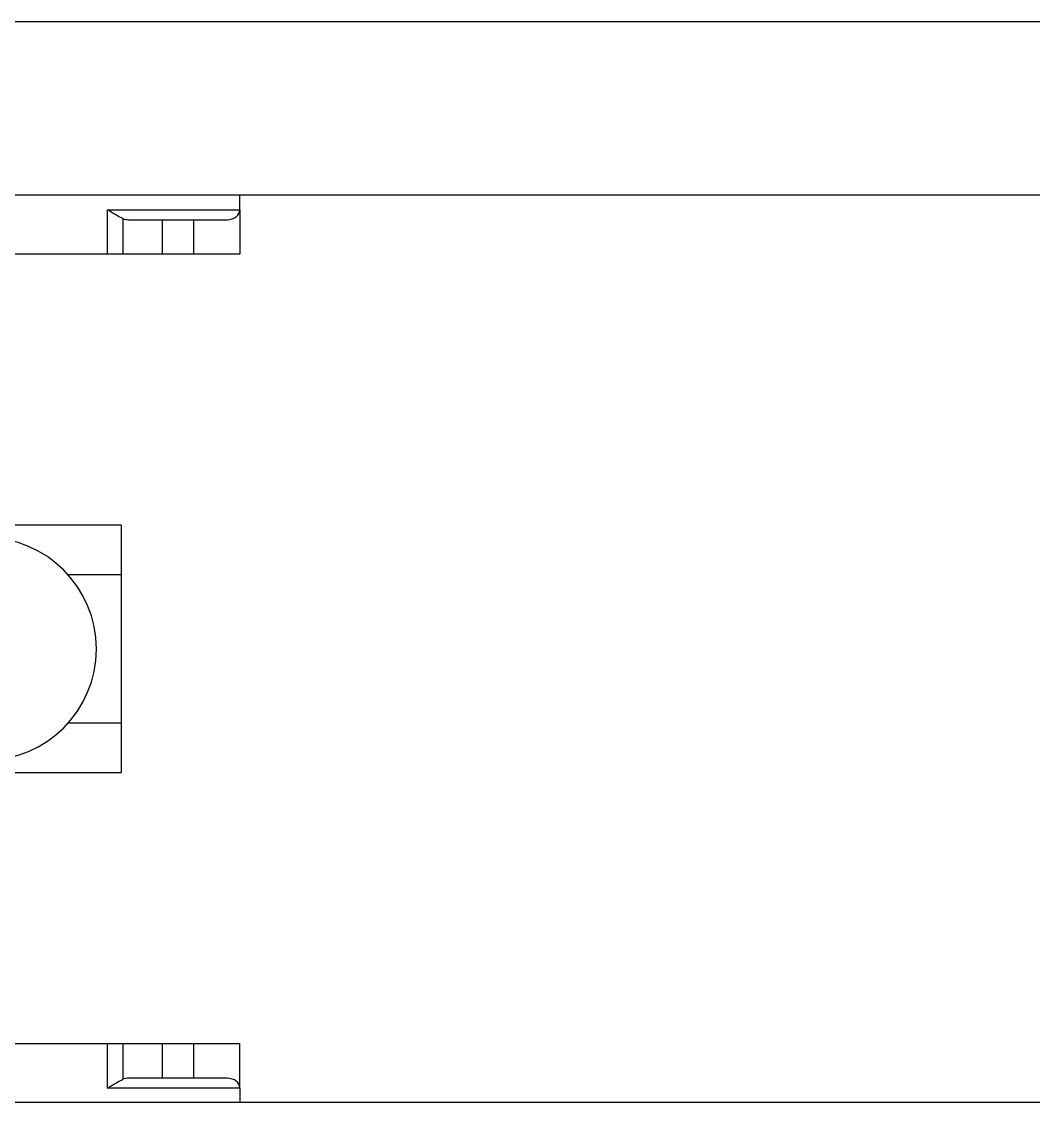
# Model space of a CAD drawing. Header units: inches. Extents: x -1851 to 6314, y -1304 to 4687.
# Drawn here: x -1798.15 to -1788.79, y 993.12 to 1003.12 of the extents above; entities that cross this region are included whole.
import ezdxf

# ---------------------------------------------------------------- set-up
doc = ezdxf.new("R2010")
doc.units = ezdxf.units.IN
doc.header["$MEASUREMENT"] = 0
doc.layers.add('E-ARRY-TABL', color=9, linetype='Continuous')

# ---------------------------------------------------------------- blocks, each defined once
blk = doc.blocks.new('2.2.1_8 Mid Plan View')
at = {"color": 7, "linetype": 'Continuous', "lineweight": 15}
for p, q in [((-0.30061, -3.73684), (-0.30061, 2.68042)), ((0.30109, 2.68042), (0.30109, -3.73684)), ((0.41592, 2.56559), (0.41592, -3.62201)), ((-0.29117, 0.16896), (-0.30061, 0.16896)), ((-0.29117, 0.16896), (-0.26164, 0.16896)), ((-0.29117, 0.08119), (-0.29117, 0.16896)), ((-0.26164, 0.16896), (-0.26164, 0.1382)), ((0.29117, 0.16896), (0.26164, 0.16896)), ((0.26164, 0.1382), (0.26164, 0.16896)), ((0.29117, 0.16896), (0.29117, 0.08119)), ((0.29117, 0.16896), (0.30109, 0.16896)), ((-0.28461, 0.1382), (-0.28461, 0.16076)), ((0.28461, 0.16076), (0.28461, 0.1382)), ((-0.28461, 0.1382), (-0.26164, 0.1382)), ((-0.28461, 0.1177), (-0.28461, 0.1382)), ((-0.26164, 0.1382), (-0.26164, 0.1177)), ((0.26164, 0.1177), (0.26164, 0.1382)), ((0.26164, 0.1382), (0.28461, 0.1382)), ((0.28461, 0.1382), (0.28461, 0.1177)), ((-0.26164, 0.1177), (-0.28461, 0.1177)), ((-0.28461, 0.09514), (-0.28461, 0.1177)), ((-0.26164, 0.1177), (-0.26164, 0.09143)), ((0.28461, 0.1177), (0.26164, 0.1177)), ((0.26164, 0.09143), (0.26164, 0.1177)), ((0.28461, 0.1177), (0.28461, 0.09514)), ((-0.28532, 0.09143), (-0.26164, 0.09143)), ((-0.26164, 0.09143), (-0.26164, 0.08119)), ((-0.08202, 0.09022), (-0.04921, 0.09022)), ((-0.08202, 0.09022), (-0.08202, -0.1048)), ((-0.04921, 0.09022), (0.04921, 0.09022)), ((0.04921, 0.09022), (0.08202, 0.09022)), ((0.08202, 0.09022), (0.08202, -0.1048)), ((0.26164, 0.09143), (0.28532, 0.09143)), ((0.26164, 0.08119), (0.26164, 0.09143)), ((-0.26164, 0.08119), (-0.29117, 0.08119)), ((-0.26164, 0.08119), (-0.26164, -0.22889)), ((0.29117, 0.08119), (0.26164, 0.08119)), ((0.26164, -0.22889), (0.26164, 0.08119))]:
    blk.add_line(p, q, dxfattribs=at)
at = {"color": 8, "linetype": 'Continuous', "lineweight": 15}
for p, q in [((-0.04921, 0.09022), (-0.04921, 0.05502)), ((0.04921, 0.09022), (0.04921, 0.05502))]:
    blk.add_line(p, q, dxfattribs=at)
at = {"color": 7, "linetype": 'Continuous', "lineweight": 15}
blk.add_arc((0, 0), 0.07382, 0, 180, dxfattribs=at)
for centre, start_param, end_param in [((-0.29117, 0.16076), 4.712389, 6.283185), ((0.29117, 0.16076), 0, 1.570796), ((-0.29117, 0.09514), 4.24319, 4.712389), ((0.29117, 0.09514), 1.570796, 2.039995)]:
    blk.add_ellipse(centre, major_axis=(0, 0.0082), ratio=0.8, start_param=start_param, end_param=end_param, dxfattribs=at)
for points, knots in [([(-0.28532, 0.09143), (-0.28595, 0.09012), (-0.2875, 0.08689), (-0.28984, 0.08329), (-0.29116, 0.0812), (-0.29117, 0.08119)], [0, 0, 0, 0, 0.405195, 0.996287, 1, 1, 1, 1]), ([(0.29117, 0.08119), (0.29116, 0.0812), (0.28984, 0.08329), (0.2875, 0.08689), (0.28595, 0.09012), (0.28532, 0.09143)], [0, 0, 0, 0, 0.003713, 0.594805, 1, 1, 1, 1])]:
    blk.add_open_spline(points, degree=3, knots=knots, dxfattribs=at)

msp = doc.modelspace()

# ---------------------------------------------------------------- linework, layer by layer
at = {"layer": 'E-ARRY-TABL'}
for p, q in [((-1849.02781, 1003.11713), (-1762.69238, 1003.11713)), ((-1850.63001, 1001.51493), (-1761.09018, 1001.51493)), ((-1796.13248, 1001.37654), (-1796.13248, 1001.51493)), ((-1797.3572, 1001.37654), (-1796.13248, 1001.37654)), ((-1797.3572, 1000.96454), (-1797.3572, 1001.37654)), ((-1796.13248, 1001.37654), (-1796.13248, 1000.96454)), ((-1797.21421, 1001.29488), (-1797.21421, 1000.96454)), ((-1797.16247, 1001.28498), (-1796.84768, 1001.28498)), ((-1796.84768, 1000.96454), (-1796.84768, 1001.28498)), ((-1796.84768, 1001.28498), (-1796.56171, 1001.28498)), ((-1796.56171, 1001.28498), (-1796.56171, 1000.96454)), ((-1796.56171, 1001.28498), (-1796.24692, 1001.28498)), ((-1797.3572, 1000.96454), (-1801.68365, 1000.96454)), ((-1797.21421, 1000.96454), (-1797.3572, 1000.96454)), ((-1796.84768, 1000.96454), (-1797.21421, 1000.96454)), ((-1796.56171, 1000.96454), (-1796.84768, 1000.96454)), ((-1796.13248, 1000.96454), (-1796.56171, 1000.96454)), ((-1797.23113, 998.45825), (-1799.95232, 998.45825)), ((-1797.23113, 998.45825), (-1797.23113, 998.00048)), ((-1797.23113, 998.00048), (-1797.72229, 998.00048)), ((-1797.23113, 998.00048), (-1797.23113, 996.62717)), ((-1797.23113, 996.62717), (-1797.72229, 996.62717)), ((-1797.23113, 996.62717), (-1797.23113, 996.1694)), ((-1797.23113, 996.1694), (-1799.95232, 996.1694)), ((-1801.68365, 993.66311), (-1797.3572, 993.66311)), ((-1797.3572, 993.25112), (-1797.3572, 993.66311)), ((-1797.3572, 993.66311), (-1797.21421, 993.66311)), ((-1797.21421, 993.66311), (-1797.21421, 993.33278)), ((-1797.21421, 993.66311), (-1796.84768, 993.66311)), ((-1796.84768, 993.34267), (-1796.84768, 993.66311)), ((-1796.84768, 993.66311), (-1796.56171, 993.66311)), ((-1796.56171, 993.66311), (-1796.56171, 993.34267)), ((-1796.56171, 993.66311), (-1796.13248, 993.66311)), ((-1796.13248, 993.25112), (-1796.13248, 993.66311)), ((-1796.84768, 993.34267), (-1797.16247, 993.34267)), ((-1796.56171, 993.34267), (-1796.84768, 993.34267)), ((-1796.24692, 993.34267), (-1796.56171, 993.34267)), ((-1796.13248, 993.25112), (-1797.3572, 993.25112)), ((-1796.13248, 993.25112), (-1796.13248, 993.11943)), ((-1761.09018, 993.11943), (-1850.63001, 993.11943))]:
    msp.add_line(p, q, dxfattribs=at)
msp.add_arc((-1798.49, 997.31383), 1.02998, 270, 90, dxfattribs=at)
for centre, start_param, end_param in [((-1796.24692, 1001.37654), 4.712389, 6.2831853), ((-1797.16247, 1001.37654), 4.2431899, 4.712389), ((-1797.16247, 993.25112), 1.5707963, 2.0399954), ((-1796.24692, 993.25112), 0, 1.5707963)]:
    msp.add_ellipse(centre, major_axis=(0.11444, 0), ratio=0.8, start_param=start_param, end_param=end_param, dxfattribs=at)
for points, knots in [([(-1797.21421, 1001.29488), (-1797.23255, 1001.30367), (-1797.27763, 1001.32527), (-1797.3278, 1001.35794), (-1797.35701, 1001.37642), (-1797.3572, 1001.37654)], [0, 0, 0, 0, 0.405195, 0.9962874, 1, 1, 1, 1]), ([(-1797.3572, 993.25112), (-1797.35701, 993.25123), (-1797.3278, 993.26971), (-1797.27763, 993.30238), (-1797.23255, 993.32399), (-1797.21421, 993.33278)], [0, 0, 0, 0, 0.0037126, 0.594805, 1, 1, 1, 1])]:
    msp.add_open_spline(points, degree=3, knots=knots, dxfattribs=at)

# ---------------------------------------------------------------- block references
at = {"layer": 'E-ARRY-TABL', "xscale": -13.95298604562408, "yscale": 13.95298604562408, "zscale": 13.95298604562408, "rotation": 270}
msp.add_blockref('2.2.1_8 Mid Plan View', (-1798.49, 997.31383), dxfattribs=at)

doc.saveas('drawing.dxf')
